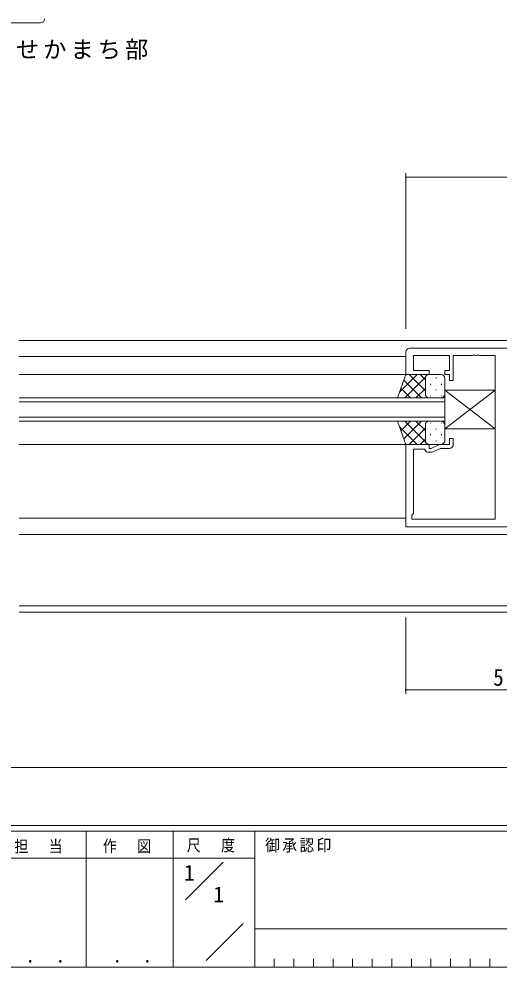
# Model space of a CAD drawing. Units: millimetres on the paper. Extents: x -397 to 397, y -282 to 282.
# Drawn here: x 148.8 to 272.4, y -282.1 to -38 of the extents above; entities that cross this region are included whole.
import ezdxf
from ezdxf.enums import TextEntityAlignment as Align

# ---------------------------------------------------------------- set-up
doc = ezdxf.new("R2010")
doc.units = ezdxf.units.MM
for name, color, linetype, lineweight in [('0-1_YKK_ZWAK', 7, 'Continuous', 18), ('0-3_YKK_D', 6, 'Continuous', 18), ('0-4_YKK_11', 7, 'Continuous', 18), ('0-5_YKK_12', 2, 'Continuous', 18), ('0-6_YKK_13', 4, 'Continuous', 18)]:
    doc.layers.add(name, color=color, linetype=linetype, lineweight=lineweight)
doc.layers.add('0-2_USER1', color=7, linetype='Continuous')
doc.styles.add('ＭＳ ゴシック', font='')
doc.styles.get('ＭＳ ゴシック').set_extended_font_data('MS Gothic')

msp = doc.modelspace()

# ---------------------------------------------------------------- linework, layer by layer
at = {"layer": '0-1_YKK_ZWAK'}
for p, q in [((376.092, -245.688), (-393.908, -245.688)), ((338.292, -247.088), (-393.908, -247.088)), ((166.092, -247.088), (166.092, -282.088)), ((188.492, -247.088), (188.492, -282.088)), ((209.492, -247.088), (209.492, -282.088)), ((189.476, -254.087), (121.292, -254.087)), ((189.476, -254.087), (209.492, -254.087)), ((191.662, -264.824), (201.355, -255.13)), ((196.964, -280.433), (206.488, -270.909)), ((209.492, -272.288), (310.291, -272.288)), ((214.532, -279.988), (214.532, -282.088)), ((219.572, -279.988), (219.572, -282.088)), ((224.612, -279.988), (224.612, -282.088)), ((229.652, -279.988), (229.652, -282.088)), ((234.692, -279.988), (234.692, -282.088)), ((239.732, -279.988), (239.732, -282.088)), ((244.772, -279.988), (244.772, -282.088)), ((249.812, -279.988), (249.812, -282.088)), ((254.852, -279.988), (254.852, -282.088)), ((259.892, -279.988), (259.892, -282.088)), ((264.932, -279.988), (264.932, -282.088)), ((269.972, -279.988), (269.972, -282.088)), ((-393.908, -282.088), (338.292, -282.088))]:
    msp.add_line(p, q, dxfattribs=at)
at = {"layer": '0-3_YKK_D'}
for p, q in [((248.401, -117.76), (248.401, -77.76)), ((248.401, -78.76), (326.401, -78.76)), ((248.401, -192.13), (248.401, -211.76)), ((248.401, -210.76), (300.401, -210.76)), ((-20.599, -230.76), (315.401, -230.76))]:
    msp.add_line(p, q, dxfattribs=at)
for centre, start, end in [((248.401, -78.76), 0, 180), ((248.401, -78.76), 180, 0), ((248.401, -210.76), 0, 180), ((248.401, -210.76), 180, 0)]:
    msp.add_arc(centre, 0.106, start, end, dxfattribs=at)
at = {"layer": '0-4_YKK_11'}
for p, q in [((137.401, -39.028), (154.401, -39.028)), ((248.401, -123.76), (248.401, -129.56)), ((307.401, -122.76), (249.401, -122.76)), ((250.331, -124.69), (259.601, -124.69)), ((250.331, -128.56), (250.331, -124.69)), ((259.601, -124.69), (259.601, -128.56)), ((260.601, -124.69), (265.443, -124.69)), ((260.601, -131.06), (260.601, -124.69)), ((265.443, -124.69), (265.626, -124.57)), ((265.626, -124.57), (266.176, -124.57)), ((266.176, -124.57), (266.359, -124.69)), ((266.359, -124.69), (266.443, -124.69)), ((266.443, -124.69), (266.626, -124.57)), ((266.626, -124.57), (267.176, -124.57)), ((267.176, -124.57), (267.359, -124.69)), ((267.359, -124.69), (271.401, -124.69)), ((271.401, -124.69), (271.401, -166.83)), ((254.401, -128.56), (250.331, -128.56)), ((254.401, -129.56), (254.401, -128.56)), ((258.401, -128.56), (258.401, -129.56)), ((259.601, -128.56), (258.401, -128.56)), ((248.401, -129.56), (254.401, -129.56)), ((258.401, -129.56), (259.601, -129.56)), ((259.601, -129.56), (259.601, -131.06)), ((259.601, -131.06), (260.601, -131.06)), ((259.601, -146.06), (259.601, -147.56)), ((260.601, -146.06), (259.601, -146.06)), ((260.601, -147.56), (260.601, -146.06)), ((248.401, -147.56), (248.401, -168.76)), ((254.401, -147.56), (248.401, -147.56)), ((250.331, -148.76), (253.201, -148.76)), ((250.331, -165.33), (250.331, -148.76)), ((253.201, -148.76), (253.374, -149.06)), ((254.401, -148.56), (254.401, -147.56)), ((254.901, -148.56), (254.401, -148.56)), ((257.045, -147.56), (254.901, -148.56)), ((255.324, -149.467), (257.267, -148.56)), ((259.601, -147.56), (257.045, -147.56)), ((257.267, -148.56), (259.601, -148.56)), ((254.24, -149.56), (254.901, -149.56)), ((249.901, -165.76), (250.331, -165.33)), ((249.901, -166.83), (249.901, -165.76)), ((271.401, -166.83), (249.901, -166.83)), ((248.401, -168.76), (305.901, -168.76))]:
    msp.add_line(p, q, dxfattribs=at)
for centre, start, end in [((154.401, -38.028), 270.00001, 359.99999), ((249.401, -123.76), 90.00001, 179.99999), ((259.601, -147.56), 270.00001, 359.99999), ((254.24, -148.56), 209.99998, 270), ((254.901, -148.56), 269.99999, 294.99997)]:
    msp.add_arc(centre, 1, start, end, dxfattribs=at)
at = {"layer": '0-5_YKK_12'}
for p, q in [((307.401, -120.76), (148.901, -120.76)), ((248.401, -124.96), (148.901, -124.96)), ((148.901, -129.56), (248.401, -129.56)), ((148.901, -135.56), (258.401, -135.56)), ((258.401, -136.56), (148.901, -136.56)), ((258.401, -135.56), (258.401, -141.56)), ((148.901, -140.56), (258.401, -140.56)), ((258.401, -141.56), (148.901, -141.56)), ((148.901, -147.56), (248.401, -147.56)), ((248.401, -166.56), (148.901, -166.56)), ((300.401, -170.76), (148.901, -170.76)), ((322.401, -189.13), (148.901, -189.13)), ((322.401, -190.76), (148.901, -190.76))]:
    msp.add_line(p, q, dxfattribs=at)
at = {"layer": '0-6_YKK_13'}
for p, q in [((246.258, -135.56), (248.401, -129.56)), ((251.31, -129.56), (246.785, -134.085)), ((252.415, -135.56), (247.878, -131.023)), ((253.451, -130.247), (248.138, -135.56)), ((248.481, -129.56), (248.356, -129.685)), ((248.401, -129.56), (254.401, -129.56)), ((253.401, -133.717), (249.244, -129.56)), ((253.401, -130.889), (252.072, -129.56)), ((253.401, -134.56), (253.401, -130.56)), ((253.401, -130.56), (253.401, -134.56)), ((254.138, -129.56), (254.088, -129.611)), ((254.401, -129.56), (257.401, -129.56)), ((256.15, -130.564), (256.15, -130.364)), ((258.401, -134.56), (258.401, -130.56)), ((249.587, -135.56), (247.134, -133.107)), ((253.401, -133.126), (250.967, -135.56)), ((254.735, -132.179), (254.735, -131.979)), ((256.15, -133.594), (256.15, -133.394)), ((257.565, -132.179), (257.565, -131.979)), ((271.401, -133.56), (258.401, -133.56)), ((258.401, -143.56), (271.401, -133.56)), ((258.401, -133.56), (258.401, -143.56)), ((271.401, -143.56), (258.401, -133.56)), ((271.401, -133.56), (271.401, -143.56)), ((246.258, -135.56), (254.401, -135.56)), ((254.213, -135.142), (254.195, -135.16)), ((254.401, -135.56), (257.401, -135.56)), ((254.735, -135.16), (254.735, -135.009)), ((257.565, -135.147), (257.565, -135.009)), ((246.258, -141.56), (254.401, -141.56)), ((246.258, -141.56), (248.401, -147.56)), ((251.31, -147.56), (246.785, -143.036)), ((249.587, -141.56), (247.134, -144.013)), ((252.415, -141.56), (247.878, -146.097)), ((253.451, -146.873), (248.138, -141.56)), ((253.401, -143.403), (249.244, -147.56)), ((253.401, -143.995), (250.967, -141.56)), ((253.401, -142.56), (253.401, -146.56)), ((253.401, -146.56), (253.401, -142.96)), ((254.213, -141.978), (254.195, -141.96)), ((254.401, -141.56), (257.401, -141.56)), ((254.735, -141.96), (254.735, -142.112)), ((256.15, -143.527), (256.15, -143.727)), ((257.565, -141.974), (257.565, -142.112)), ((258.401, -142.56), (258.401, -146.56)), ((271.401, -143.56), (258.401, -143.56)), ((253.401, -146.232), (252.072, -147.56)), ((254.735, -144.942), (254.735, -145.142)), ((257.565, -144.942), (257.565, -145.142)), ((248.481, -147.56), (248.356, -147.435)), ((248.401, -147.56), (254.401, -147.56)), ((254.138, -147.56), (254.088, -147.51)), ((254.401, -147.56), (257.401, -147.56)), ((256.15, -146.557), (256.15, -146.757))]:
    msp.add_line(p, q, dxfattribs=at)
for centre, start, end in [((254.401, -130.56), 90, 180), ((254.401, -130.56), 90.0001, 180), ((257.401, -130.56), 0, 90), ((254.401, -134.56), 180, 270), ((257.401, -134.56), 270, 0), ((254.401, -142.56), 90, 180), ((257.401, -142.56), 0, 90), ((254.401, -146.56), 180, 270), ((254.401, -146.56), 180, 269.9999), ((257.401, -146.56), 270, 0)]:
    msp.add_arc(centre, 1, start, end, dxfattribs=at)

# ---------------------------------------------------------------- texts
at = {"layer": '0-1_YKK_ZWAK', "attachment_point": 7, "style": 'ＭＳ ゴシック'}
for s, insert, char_height in [('\\T1.24;\\W0.85;尺\\~\\~度', (192.004, -252.625), 3.079), ('\\T1.17;\\W0.9;御承認印', (212.159, -252.62), 3.079), ('\\T1.24;\\W0.85;担\\~\\~当', (147.646, -252.868), 3.079), ('\\T1.24;\\W0.85;作\\~\\~図', (170.412, -252.85), 3.079), ('\\T1.24;\\W0.85;\\~．\\~．', (148.147, -281.034), 3.592), ('\\T1.24;\\W0.85;\\~．\\~．', (170.547, -281.034), 3.592)]:
    msp.add_mtext(s, dxfattribs=dict(at, insert=insert, char_height=char_height))
at = {"layer": '0-2_USER1', "style": 'ＭＳ ゴシック'}
for p in [(191.292, -261.087), (198.825, -266.687)]:
    msp.add_text('1', height=4.106, dxfattribs=at).set_placement(p, align=Align.BOTTOM_LEFT)
at = {"layer": '0-2_USER1', "insert": (112.934, -48.556), "char_height": 4.399, "attachment_point": 7, "style": 'ＭＳ ゴシック'}
msp.add_mtext('\\T1.17;両開き突合せかまち部', dxfattribs=at)
at = {"layer": '0-3_YKK_D', "color": 7, "insert": (270.881, -209.76), "char_height": 4.399, "attachment_point": 7, "style": 'ＭＳ ゴシック'}
msp.add_mtext('\\T1.37;\\W0.9;52', dxfattribs=at)

doc.saveas('drawing.dxf')
